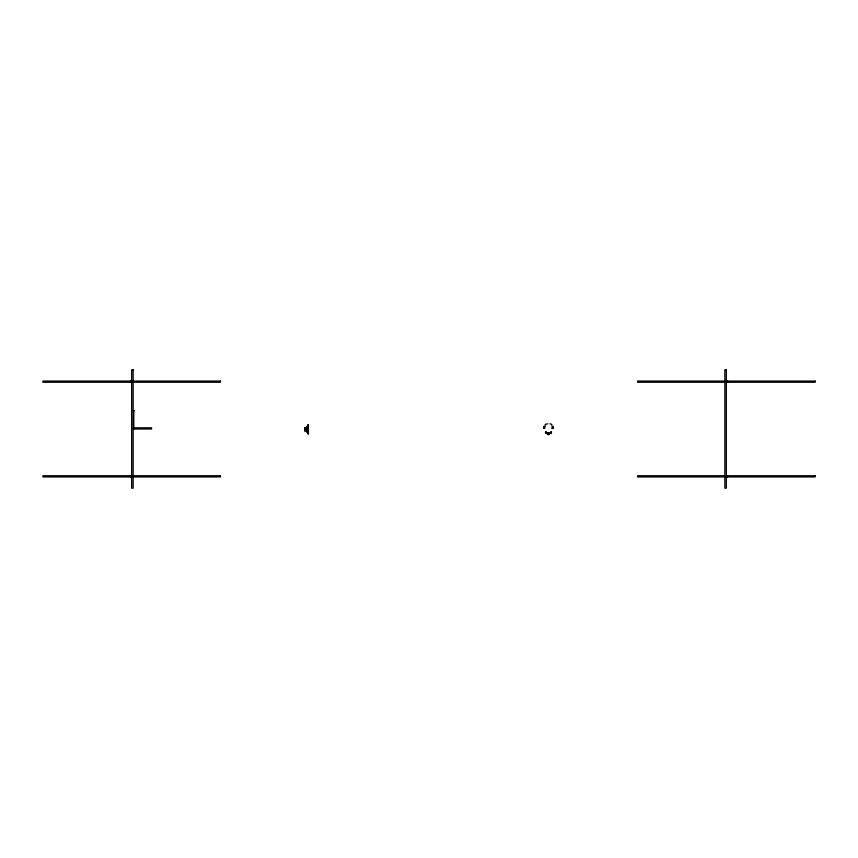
<?xml version="1.0" encoding="UTF-8"?>
<svg xmlns="http://www.w3.org/2000/svg" width="858" height="858" viewBox="0 0 858 858"><rect width="100%" height="100%" fill="white"/><g stroke="black" fill="none" stroke-linecap="round" stroke-linejoin="round"><path stroke-width="1.29" d="M552.552 427.177L552.295 428.55L552.863 427.359M552.445 427.713L552.681 428.335L552.917 426.662M544.165 426.909L544.594 428.464L544.498 427.134M543.543 427.112C544.165 426.051 544.819 430.362 544.422 427.134M548.316 434.491L548.316 433.719M550.986 432.882C550.278 432.829 548.948 433.762 548.755 434.33M552.262 428.378L552.359 427.831M552.616 427.305L552.413 428.453M553.024 427.241C553.571 425.418 553.292 428.024 552.413 428.281M553.41 426.909L552.649 428.271L553.346 426.651M549.528 432.764L550.493 433.14M552.649 427.681L552.573 428.281M546.75 433.14C548.337 433.901 543.64 432.067 546.31 432.078C543.586 432.218 549.506 433.569 546.149 432.968M547.307 432.797C545.903 433.537 545.731 432.207 545.774 432.121M543.618 427.466C544.144 426.919 543.758 428.625 543.951 426.791C544.905 429.59 543.178 425.386 543.908 428.153M544.294 428.271L543.661 427.434M549.281 433.719L548.97 434.405M552.552 427.777L553.131 428.035L553.367 427.059M553.045 428.045L553.142 427.359M545.184 426.641L545.205 424.399L547.822 423.766M134.32 428.41L133.73 429L133.14 428.41L133.73 427.82L151.587 427.82L151.587 428.979L133.837 429L133.88 427.842L134.32 428.41L133.237 428.421M550.847 432.872L549.57 432.829C552.766 433 548.948 433.622 550.31 432.84M543.79 427.348L544.369 428.281M545.924 432.979L545.86 432.411L546.439 433.29M547.619 433.097L545.699 432.421L547.758 432.807M546.471 433.076L549.474 433.687L548.927 434.631M548.326 434.041L547.061 432.797M548.798 433.923L547.983 434.405M547.543 432.99L546.878 433.043M551.909 426.201L551.748 424.399L549.967 423.777M546.567 433.161L547.372 432.829L545.881 432.775M548.165 433.901L548.273 434.266M307.614 425.665L306.746 426.973M306.424 427.692L307.936 425.74M549.892 433.226L550.772 432.882M548.037 434.309L547.704 433.826M549.667 433.387L551.126 432.496M550.386 432.797L549.57 432.829L551.104 432.786M551.018 432.561L551.372 432.4M548.916 433.215L548.026 433.215M549.152 433.472L550.89 432.807L548.809 433.58M550.332 433.354L550.868 433.097L549.238 433.537M549.463 433.408L548.766 433.655M546.407 432.936L548.026 434.631M548.755 433.419L550.107 432.925M548.659 433.848L548.123 433.794M548.026 434.245L547.694 433.708M133.237 410.66L134.384 410.66M546.878 433.365L545.452 432.614M547.211 433.44C544.176 432.421 548.745 433.494 547.329 433.108M547.393 433.73L547.79 434.116M307.936 432.904L306.424 430.952M306.746 431.671L307.614 432.99M548.659 434.674L548.616 433.472M727.52 381.07L727.52 382.25M727.52 475.75L727.52 476.93M308.397 424.613L308.397 434.019M307.936 424.613L307.936 434.019M306.424 427.445L306.424 431.199M305.116 427.445L305.116 431.199M304.922 427.638L304.922 431.016M133.805 410.66L133.805 428.421M130.48 381.07L130.48 382.25M130.48 475.75L130.48 476.93M307.936 427.263A2.124 1.094 -75.6 0 1 306.424 428.389M306.424 430.266A2.124 1.094 75.6 0 1 307.936 431.392M307.614 429.322C306.692 431.156 306.756 427.499 307.614 429.322M551.512 432.132L550.632 432.078L551.555 432.132M133.14 369.83L131.66 369.83L131.66 488.17L133.14 488.17L133.14 369.83M726.34 369.83L724.86 369.83L724.86 488.17L726.34 488.17L726.34 369.83M220.42 381.07L42.9 381.07L42.9 382.25L220.42 382.25L220.42 381.07M815.1 381.07L637.58 381.07L637.58 382.25L815.1 382.25L815.1 381.07M220.42 475.75L42.9 475.75L42.9 476.93L220.42 476.93L220.42 475.75M815.1 475.75L637.58 475.75L637.58 476.93L815.1 476.93L815.1 475.75"/></g></svg>
